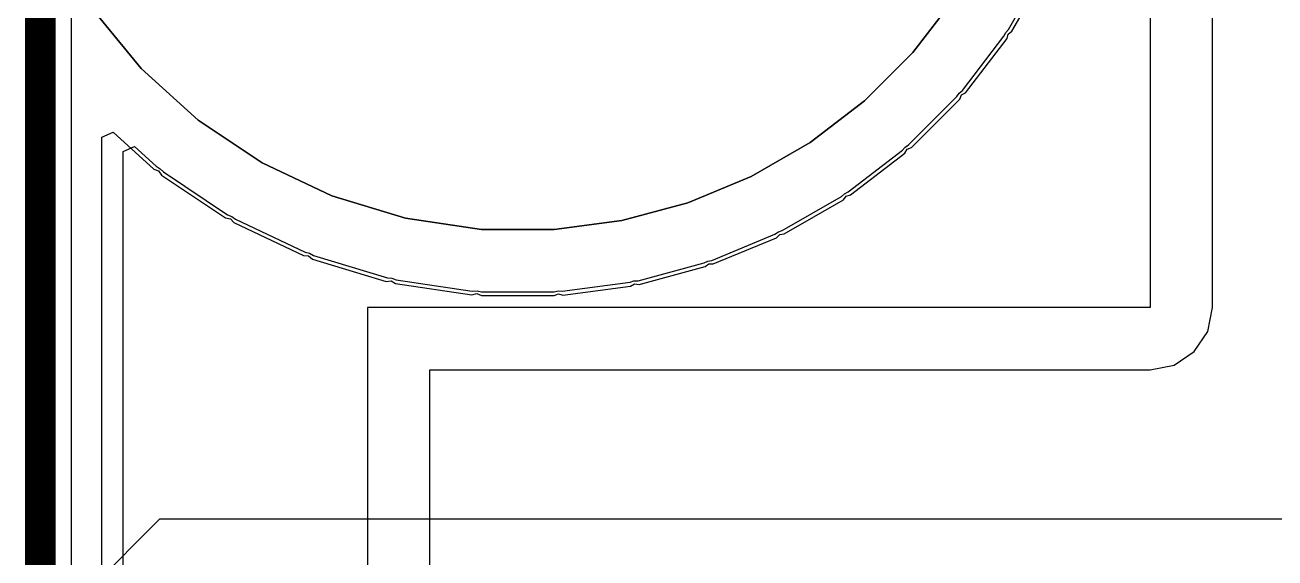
# Model space of a CAD drawing. Header units: inches. Extents: x -4 to 5258, y -4 to 5281.
# Drawn here: x -4.14 to 6.26, y 94.93 to 99.36 of the extents above; entities that cross this region are included whole.
import ezdxf

# ---------------------------------------------------------------- set-up
doc = ezdxf.new("R2010")
doc.units = ezdxf.units.IN
for name, color, linetype in [('Board Outline', 216, 'Continuous'), ('Bottom Layer', 5, 'Continuous'), ('Bottom Solder', 6, 'Continuous'), ('Layer 1', 16, 'Continuous'), ('Layer 2', 76, 'Continuous'), ('Top Layer', 1, 'Continuous'), ('Top Solder', 216, 'Continuous')]:
    doc.layers.add(name, color=color, linetype=linetype)

msp = doc.modelspace()

# ---------------------------------------------------------------- linework, layer by layer
at = {"layer": 'Board Outline'}
msp.add_lwpolyline([(-4.009, -3.991, 0.254, 0.254, 0), (-4.009, 106.009, 0.254, 0.254, 0)], format="xyseb", dxfattribs=at)
at = {"layer": 'Bottom Layer'}
for p, q in [((4.046, 99.325), (4.33, 99.818)), ((3.251, 99.133), (3.597, 99.584)), ((-3.576, 99.494), (-3.17, 98.999)), ((4.023, 99.299), (4.046, 99.325)), ((3.662, 98.817), (4.008, 99.269)), ((4.008, 99.269), (4.023, 99.299)), ((2.849, 98.73), (3.251, 99.133)), ((-3.17, 98.999), (-2.696, 98.57)), ((3.617, 98.766), (3.636, 98.795)), ((3.636, 98.795), (3.662, 98.817)), ((2.397, 98.384), (2.849, 98.73)), ((3.215, 98.364), (3.617, 98.766)), ((-2.696, 98.57), (-2.164, 98.214)), ((1.905, 98.1), (2.397, 98.384)), ((-3.319, 98.31), (-3.226, 98.351)), ((-3.319, 23.773), (-3.319, 98.31)), ((-3.226, 98.351), (-3.044, 98.186)), ((2.713, 97.973), (3.164, 98.319)), ((3.164, 98.319), (3.187, 98.345)), ((3.187, 98.345), (3.215, 98.364)), ((-3.044, 98.186), (-3.011, 98.166)), ((-2.164, 98.214), (-1.585, 97.94)), ((-3.011, 98.166), (-2.984, 98.139)), ((-2.984, 98.139), (-2.451, 97.783)), ((1.379, 97.882), (1.905, 98.1)), ((2.682, 97.958), (2.713, 97.973)), ((-1.585, 97.94), (-0.972, 97.754)), ((0.83, 97.735), (1.379, 97.882)), ((2.164, 97.651), (2.656, 97.935)), ((2.656, 97.935), (2.682, 97.958)), ((-2.451, 97.783), (-2.416, 97.768)), ((-2.416, 97.768), (-2.385, 97.746)), ((-0.972, 97.754), (-0.339, 97.66)), ((-2.385, 97.746), (-1.806, 97.472)), ((-0.339, 97.66), (-0.019, 97.66)), ((-0.019, 97.66), (0.266, 97.66)), ((0.266, 97.66), (0.83, 97.735)), ((2.131, 97.64), (2.164, 97.651)), ((1.577, 97.403), (2.103, 97.621)), ((2.103, 97.621), (2.131, 97.64)), ((-1.806, 97.472), (-1.769, 97.463)), ((-1.769, 97.463), (-1.735, 97.444)), ((-1.735, 97.444), (-1.122, 97.259)), ((0.964, 97.234), (1.513, 97.382)), ((1.513, 97.382), (1.544, 97.397)), ((1.544, 97.397), (1.577, 97.403)), ((-1.122, 97.259), (-1.084, 97.255)), ((-1.084, 97.255), (-1.048, 97.242)), ((-1.048, 97.242), (-0.415, 97.148)), ((0.897, 97.221), (0.93, 97.232)), ((0.93, 97.232), (0.964, 97.234)), ((-0.415, 97.148), (-0.376, 97.15)), ((-0.376, 97.15), (-0.339, 97.142)), ((-0.339, 97.142), (0.266, 97.142)), ((0.266, 97.142), (0.299, 97.149)), ((0.299, 97.149), (0.333, 97.147)), ((0.333, 97.147), (0.897, 97.221))]:
    msp.add_line(p, q, dxfattribs=at)
at = {"layer": 'Bottom Solder'}
for p, q in [((3.251, 99.133), (3.597, 99.584)), ((-3.576, 99.494), (-3.17, 98.999)), ((2.849, 98.73), (3.251, 99.133)), ((-3.17, 98.999), (-2.696, 98.57)), ((2.397, 98.384), (2.849, 98.73)), ((-2.696, 98.57), (-2.164, 98.214)), ((1.905, 98.1), (2.397, 98.384)), ((-2.164, 98.214), (-1.585, 97.94)), ((1.379, 97.882), (1.905, 98.1)), ((-1.585, 97.94), (-0.972, 97.754)), ((0.83, 97.735), (1.379, 97.882)), ((-0.972, 97.754), (-0.339, 97.66)), ((-0.339, 97.66), (-0.019, 97.66)), ((-0.019, 97.66), (0.266, 97.66)), ((0.266, 97.66), (0.83, 97.735))]:
    msp.add_line(p, q, dxfattribs=at)
at = {"layer": 'Layer 1'}
for p, q in [((-3.75, -3.732), (-3.75, 105.75)), ((5.224, 103.531), (5.224, 97.011)), ((5.742, 97.011), (5.742, 103.013)), ((5.224, 97.011), (-1.287, 97.011)), ((-1.287, 97.011), (-1.287, 42.899)), ((5.703, 96.812), (5.742, 97.011)), ((5.591, 96.644), (5.703, 96.812)), ((5.423, 96.532), (5.591, 96.644)), ((5.224, 96.493), (5.423, 96.532)), ((-0.769, 42.899), (-0.769, 96.493)), ((-0.769, 96.493), (5.224, 96.493))]:
    msp.add_line(p, q, dxfattribs=at)
at = {"layer": 'Layer 2'}
for p, q in [((-3.75, 94.516), (-3.014, 95.252)), ((-3.014, 95.252), (42.172, 95.252))]:
    msp.add_line(p, q, dxfattribs=at)
at = {"layer": 'Top Layer'}
for p, q in [((4.074, 99.309), (4.358, 99.802)), ((3.251, 99.133), (3.597, 99.584)), ((-3.576, 99.494), (-3.17, 98.999)), ((3.687, 98.798), (4.034, 99.249)), ((4.034, 99.249), (4.043, 99.286)), ((4.043, 99.286), (4.074, 99.309)), ((2.849, 98.73), (3.251, 99.133)), ((-3.17, 98.999), (-2.696, 98.57)), ((3.654, 98.779), (3.687, 98.798)), ((2.397, 98.384), (2.849, 98.73)), ((3.238, 98.341), (3.64, 98.744)), ((3.64, 98.744), (3.654, 98.779)), ((-2.696, 98.57), (-2.164, 98.214)), ((-3.497, 98.428), (-3.404, 98.469)), ((-3.497, 3.555), (-3.497, 98.428)), ((-3.404, 98.469), (-3.065, 98.162)), ((1.905, 98.1), (2.397, 98.384)), ((2.732, 97.948), (3.184, 98.294)), ((3.184, 98.294), (3.203, 98.327)), ((3.203, 98.327), (3.238, 98.341)), ((-2.164, 98.214), (-1.585, 97.94)), ((-3.065, 98.162), (-3.025, 98.148)), ((-3.025, 98.148), (-3.001, 98.112)), ((-3.001, 98.112), (-2.469, 97.757)), ((1.379, 97.882), (1.905, 98.1)), ((-1.585, 97.94), (-0.972, 97.754)), ((0.83, 97.735), (1.379, 97.882)), ((2.18, 97.623), (2.672, 97.908)), ((2.672, 97.908), (2.696, 97.938)), ((2.696, 97.938), (2.732, 97.948)), ((-2.469, 97.757), (-2.427, 97.748)), ((-0.972, 97.754), (-0.339, 97.66)), ((-2.427, 97.748), (-2.399, 97.717)), ((-2.399, 97.717), (-1.82, 97.443)), ((-0.339, 97.66), (-0.019, 97.66)), ((-0.019, 97.66), (0.266, 97.66)), ((0.266, 97.66), (0.83, 97.735)), ((1.59, 97.374), (2.115, 97.592)), ((2.115, 97.592), (2.142, 97.618)), ((2.142, 97.618), (2.18, 97.623)), ((-1.82, 97.443), (-1.777, 97.441)), ((-1.777, 97.441), (-1.744, 97.414)), ((-1.744, 97.414), (-1.132, 97.228)), ((0.972, 97.203), (1.522, 97.351)), ((1.522, 97.351), (1.552, 97.374)), ((1.552, 97.374), (1.59, 97.374)), ((-1.132, 97.228), (-1.089, 97.232)), ((-1.089, 97.232), (-1.053, 97.21)), ((-1.053, 97.21), (-0.419, 97.116)), ((-0.419, 97.116), (-0.378, 97.127)), ((-0.378, 97.127), (-0.339, 97.11)), ((0.338, 97.115), (0.902, 97.189)), ((0.902, 97.189), (0.934, 97.208)), ((0.934, 97.208), (0.972, 97.203)), ((-0.339, 97.11), (0.266, 97.11)), ((0.266, 97.11), (0.301, 97.125)), ((0.301, 97.125), (0.338, 97.115))]:
    msp.add_line(p, q, dxfattribs=at)
at = {"layer": 'Top Solder'}
for p, q in [((3.597, 99.584), (3.251, 99.133)), ((-3.17, 98.999), (-3.576, 99.494)), ((3.251, 99.133), (2.849, 98.73)), ((-2.696, 98.57), (-3.17, 98.999)), ((2.849, 98.73), (2.397, 98.384)), ((-2.164, 98.214), (-2.696, 98.57)), ((2.397, 98.384), (1.905, 98.1)), ((-1.585, 97.94), (-2.164, 98.214)), ((1.905, 98.1), (1.379, 97.882)), ((-0.972, 97.754), (-1.585, 97.94)), ((1.379, 97.882), (0.83, 97.735)), ((-0.339, 97.66), (-0.972, 97.754)), ((-0.019, 97.66), (-0.339, 97.66)), ((0.266, 97.66), (-0.019, 97.66)), ((0.83, 97.735), (0.266, 97.66))]:
    msp.add_line(p, q, dxfattribs=at)

doc.saveas('drawing.dxf')
